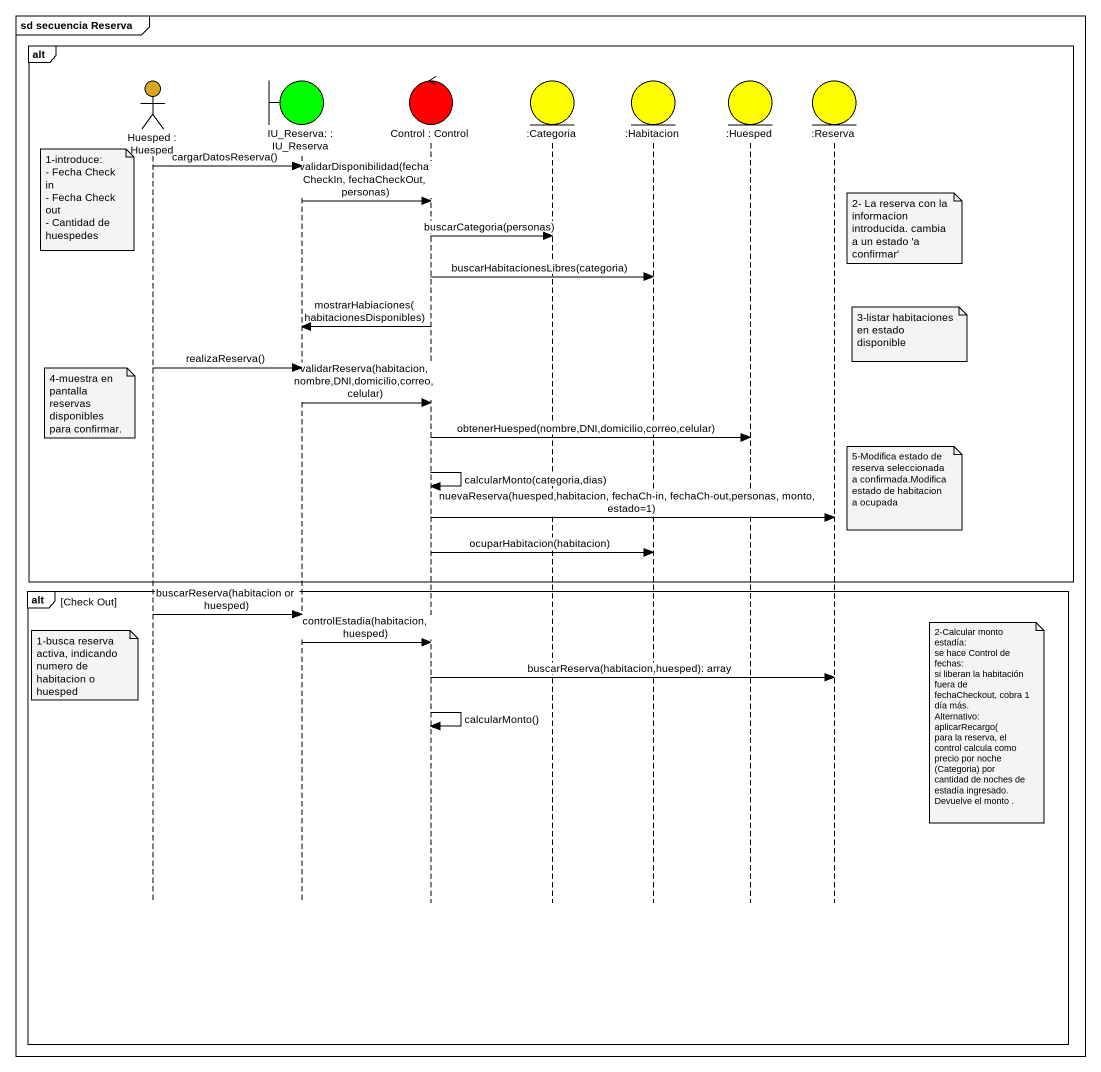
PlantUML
@startuml
mainframe sd secuencia Reserva
hide footbox
actor "Huesped : Huesped" as Huesped #DAA520
boundary "IU_Reserva: : IU_Reserva" as IU_Reserva #00FF00
control "Control : Control" as Control_ #FF0000
entity ":Categoria" as Categoria #FFFF00
entity ":Habitacion" as Habitacion #FFFF00
entity ":Huesped" as Huesped_2 #FFFF00
entity ":Reserva" as Reserva #FFFF00

alt
  Huesped -> IU_Reserva : cargarDatosReserva()
  note left of Huesped
    1-introduce:
    - Fecha Check in
    - Fecha Check out
    - Cantidad de huespedes
  end note
  IU_Reserva -> Control_ : validarDisponibilidad(fechaCheckIn, fechaCheckOut, personas)
  note right of Reserva : 2- La reserva con la informacion introducida. cambia a un estado 'a confirmar'
  Control_ -> Categoria : buscarCategoria(personas)
  Control_ -> Habitacion : buscarHabitacionesLibres(categoria)
  Control_ -> IU_Reserva : mostrarHabiaciones(habitacionesDisponibles)
  note right of Reserva : 3-listar habitaciones en estado disponible
  Huesped -> IU_Reserva : realizaReserva()
  IU_Reserva -> Control_ : validarReserva(habitacion,nombre,DNI,domicilio,correo,celular)
  note left of Huesped : 4-muestra en pantalla reservas disponibles para confirmar.
  Control_ -> Huesped_2 : obtenerHuesped(nombre,DNI,domicilio,correo,celular)
  Control_ -> Control_ : calcularMonto(categoria,dias)
  note right of Reserva : 5-Modifica estado de reserva seleccionada a confirmada.Modifica estado de habitacion a ocupada
  Control_ -> Reserva : nuevaReserva(huesped,habitacion, fechaCh-in, fechaCh-out,personas, monto, estado=1)
  Control_ -> Habitacion : ocuparHabitacion(habitacion)
end
alt Check Out
  Huesped -> IU_Reserva : buscarReserva(habitacion or huesped)
  IU_Reserva -> Control_ : controlEstadia(habitacion, huesped)
  note left of Huesped : 1-busca reserva activa, indicando numero de habitacion o huesped
  Control_ -> Reserva : buscarReserva(habitacion,huesped): array
  Control_ -> Control_ : calcularMonto()
  note right of Reserva
    2-Calcular monto estadía:
    se hace Control de fechas:
    si liberan la habitación fuera de fechaCheckout, cobra 1 día más.
    Alternativo: aplicarRecargo(
    para la reserva, el control calcula como precio por noche (Categoria) por cantidad de noches de estadía ingresado.
    Devuelve el monto .
  end note
end
@enduml
